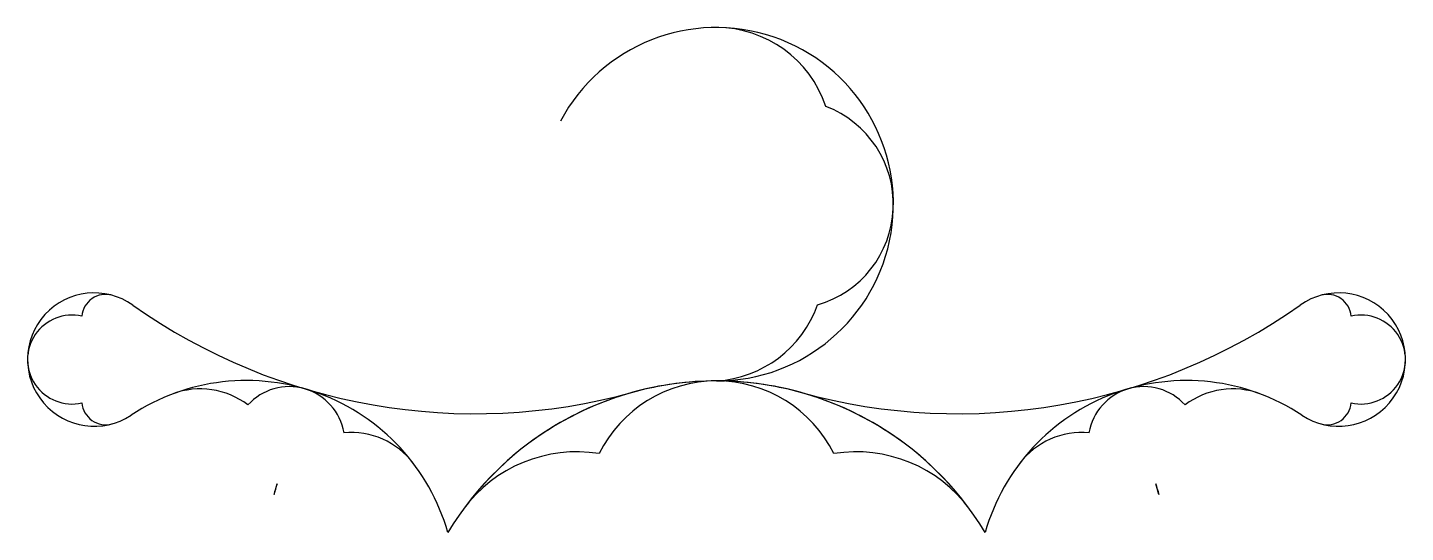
# Model space of a CAD drawing. Extents: x -156 to 156, y -19 to 96.
import ezdxf

# ---------------------------------------------------------------- set-up
doc = ezdxf.new("R2010")
doc.units = 0
doc.layers.add('MODELSKETCH_VISIBLE', color=7, linetype='CONTINUOUS')

msp = doc.modelspace()

# ---------------------------------------------------------------- linework, layer by layer
at = {"layer": 'MODELSKETCH_VISIBLE'}
for p, q in [((-100.06, -10.14), (-99.36, -7.71)), ((100.06, -10.14), (99.36, -7.71))]:
    msp.add_line(p, q, dxfattribs=at)
for centre, radius, start, end in [((0, 55.56), 40, 270, 151.9396), ((0, 69.55), 26.01, 18.3062, 90), ((16.31, 55.56), 23.69, 286.0288, 69.262), ((-140.72, 20.4), 15.09, 54.7292, 303.4382), ((-138.15, 29.74), 5.41, 74.654, 174.9446), ((140.72, 20.4), 15.09, 236.5618, 125.2708), ((138.15, 29.74), 5.41, 5.0554, 105.346), ((-54.65, 142.09), 133.95, 234.7292, 285.4693), ((-1.65, 41.52), 26.01, 273.6467, 340.3866), ((54.65, 142.09), 133.95, 254.5307, 305.2708), ((-145.75, 20.4), 10.06, 77.3241, 282.6759), ((-145.75, 20.4), 10.06, 77.3241, 282.6759), ((145.75, 20.4), 10.06, 257.3241, 102.6759), ((145.75, 20.4), 10.06, 257.3241, 102.6759), ((-106.3, -31.71), 47.36, 15.8946, 123.4382), ((-106.3, -31.71), 47.36, 15.8946, 123.4382), ((106.3, -31.71), 47.36, 56.5618, 164.1054), ((106.3, -31.71), 47.36, 56.5618, 164.1054), ((-116.73, -4), 17.76, 52.7222, 110.6196), ((-96.63, 1.71), 12.57, 9.755, 137.9831), ((-96.63, 1.71), 12.57, 9.755, 137.9831), ((0, -55.39), 70.95, 90, 148.8973), ((0, -55.39), 70.95, 105.4693, 143.8448), ((0, -14.12), 29.68, 90, 153.5142), ((0, -55.39), 70.95, 90, 105.4693), ((0, -55.39), 70.95, 31.1027, 90), ((0, -55.39), 70.95, 74.5307, 90), ((0, -14.12), 29.68, 26.4858, 90), ((0, -55.39), 70.95, 36.1552, 74.5307), ((96.63, 1.71), 12.57, 42.0169, 170.245), ((96.63, 1.71), 12.57, 42.0169, 170.245), ((116.73, -4), 17.76, 69.3804, 127.2778), ((-138.15, 11.06), 5.41, 185.0554, 285.346), ((138.15, 11.06), 5.41, 254.654, 354.9446), ((-82.7, -13.85), 17.76, 37.1184, 95.0158), ((82.7, -13.85), 17.76, 84.9842, 142.8816), ((-31.59, -32.31), 31.83, 80.9108, 143.8448), ((-31.59, -32.31), 31.83, 80.9108, 143.8448), ((31.59, -32.31), 31.83, 36.1552, 99.0892), ((31.59, -32.31), 31.83, 36.1552, 99.0892), ((-82.7, -13.85), 17.76, 159.7917, 167.9463), ((-116.73, -4), 17.76, 339.7917, 347.9463), ((82.7, -13.85), 17.76, 12.0537, 20.2083), ((116.73, -4), 17.76, 192.0537, 200.2083)]:
    msp.add_arc(centre, radius, start, end, dxfattribs=at)

doc.saveas('drawing.dxf')
